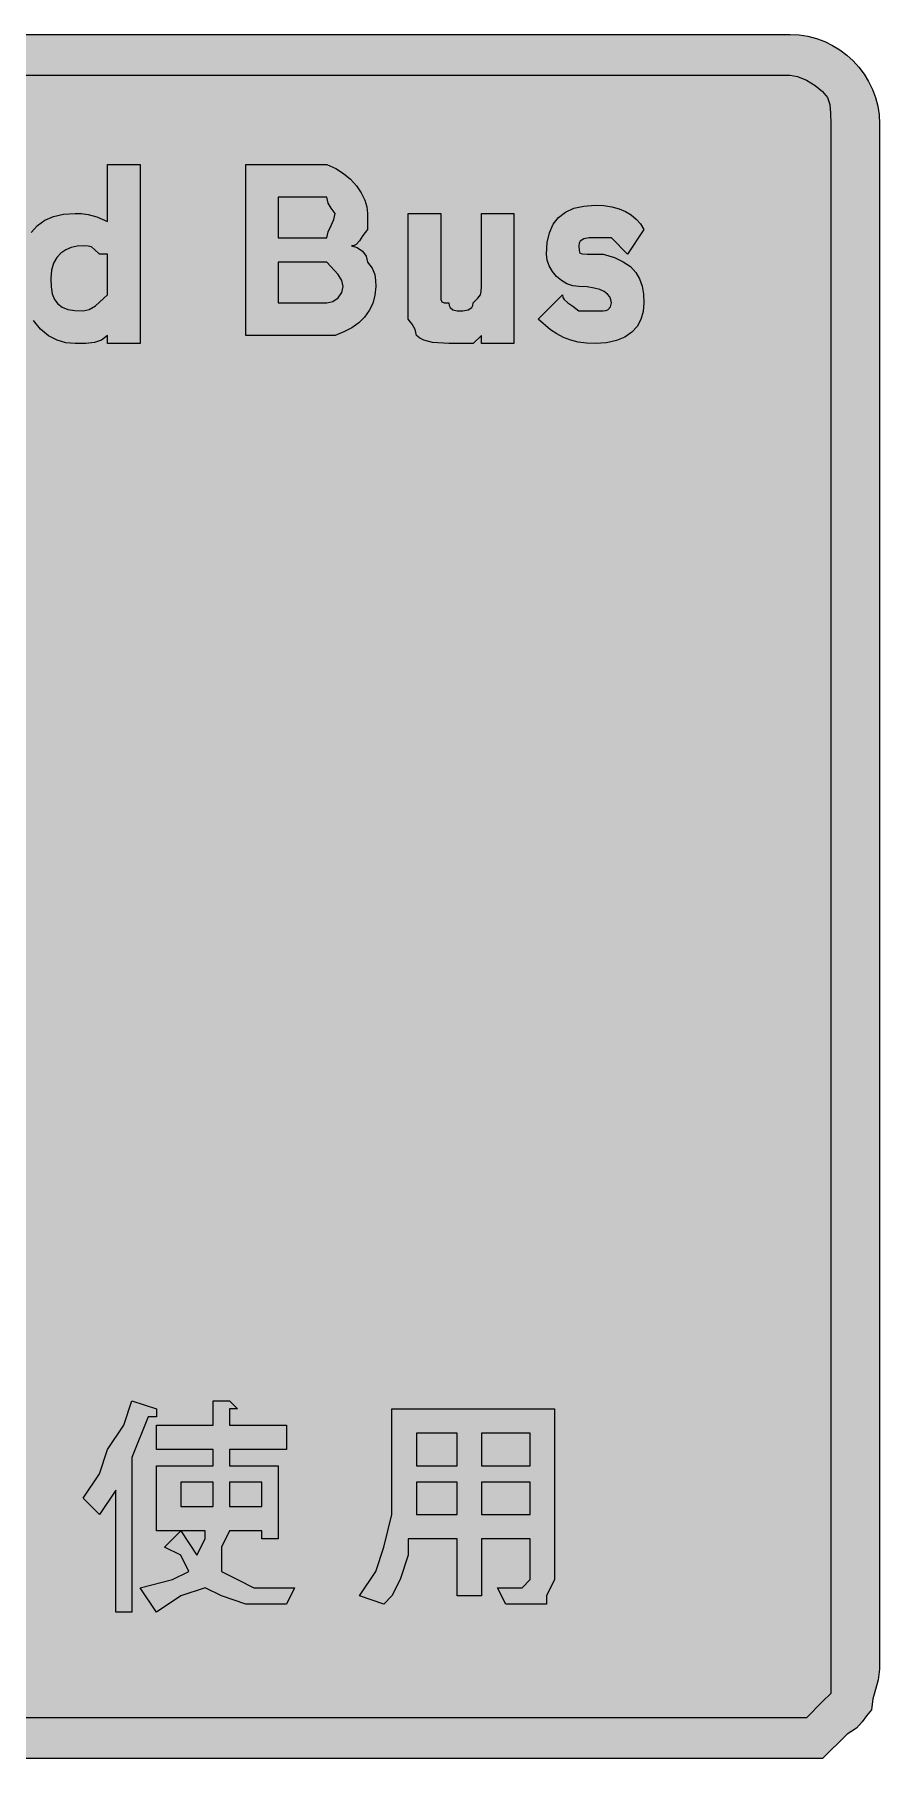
# Model space of a CAD drawing. Header units: metres. Extents: x 121 to 445, y 8 to 262.
# Drawn here: x 320.7 to 445.5, y 7.9 to 262.3 of the extents above; entities that cross this region are included whole.
import ezdxf

# ---------------------------------------------------------------- set-up
doc = ezdxf.new("R2010")
doc.units = ezdxf.units.M
doc.layers.add('FILL_BLACK_000000', color=7, linetype='Continuous', true_color=0x000000)
doc.layers.add('FILL_WHITE_FFFFFF', color=7, linetype='Continuous', true_color=0xffffff)

msp = doc.modelspace()

# ---------------------------------------------------------------- hatches: boundary and pattern name
at = {"layer": 'FILL_BLACK_000000', "true_color": 0x000000}
h = msp.add_hatch(color=7, dxfattribs=at)
h.dxf.hatch_style = 1
h.paths.add_polyline_path([(445.47, 21.12), (445.28, 19.51), (444.87, 18.12), (444.46, 16.73), (444.27, 15.12), (443.54, 14.22), (442.92, 13.32), (442.08, 12.42), (440.67, 11.52), (437.07, 7.92), (432.27, 7.92), (134.67, 7.92), (131.99, 7.98), (130.68, 8.11), (129.42, 8.37), (128.21, 8.8), (127.08, 9.44), (126.02, 10.33), (125.07, 11.52), (124.23, 12.47), (123.5, 13.53), (122.88, 14.66), (122.37, 15.87), (121.98, 17.13), (121.7, 18.44), (121.53, 19.77), (121.47, 21.12), (121.47, 249.12), (121.53, 250.47), (121.7, 251.8), (121.98, 253.11), (122.37, 254.37), (122.88, 255.58), (123.5, 256.71), (124.23, 257.77), (125.07, 258.72), (127.02, 260.52), (128.28, 261.42), (129.87, 262.32), (134.67, 262.32), (432.27, 262.32), (433.6, 262.25), (434.9, 262.05), (436.16, 261.72), (437.37, 261.27), (438.52, 260.71), (439.61, 260.04), (440.63, 259.28), (441.57, 258.42), (442.43, 257.48), (443.19, 256.46), (443.86, 255.37), (444.42, 254.22), (444.87, 253.01), (445.2, 251.75), (445.4, 250.45), (445.47, 249.12), (445.47, 21.12)])
h = msp.add_hatch(color=7, dxfattribs=at)
h.dxf.hatch_style = 1
h.paths.add_polyline_path([(336.27, 243.12), (336.27, 216.72), (331.47, 216.72), (331.47, 217.92), (330.55, 217.23), (329.52, 216.87), (328.26, 216.74), (326.67, 216.72), (325.32, 216.84), (324.01, 217.21), (322.75, 217.86), (321.57, 218.82), (320.51, 220.12), (319.58, 221.78), (318.83, 223.84), (318.27, 226.32), (318.27, 227.52), (318.27, 228.72), (318.78, 230.41), (319.41, 231.87), (320.19, 233.11), (321.12, 234.12), (322.22, 234.91), (323.5, 235.47), (324.98, 235.81), (326.67, 235.92), (327.59, 235.9), (328.62, 235.77), (329.88, 235.41), (331.47, 234.72), (331.47, 243.12), (336.27, 243.12)])
h.paths.add_polyline_path([(331.47, 229.92), (330.27, 229.92), (329.56, 230.61), (329.07, 230.97), (328.58, 231.1), (327.87, 231.12), (326.97, 231.06), (326.11, 230.88), (325.3, 230.55), (324.57, 230.07), (323.96, 229.42), (323.48, 228.59), (323.18, 227.56), (323.07, 226.32), (323.13, 225.08), (323.31, 224.05), (323.64, 223.22), (324.12, 222.57), (324.77, 222.09), (325.6, 221.76), (326.63, 221.58), (327.87, 221.52), (328.77, 221.73), (329.67, 222.27), (331.47, 223.92), (331.47, 228.72), (331.47, 229.92)], flags=16)
h = msp.add_hatch(color=7, dxfattribs=at)
h.dxf.hatch_style = 1
h.paths.add_polyline_path([(361.47, 243.12), (363.87, 243.12), (365.16, 242.56), (366.33, 241.83), (367.35, 240.95), (368.22, 239.97), (368.92, 238.94), (369.44, 237.89), (369.76, 236.87), (369.87, 235.92), (369.87, 233.52), (369.16, 232.64), (368.67, 231.87), (368.18, 231.33), (367.87, 231.17), (367.47, 231.12), (368.35, 230.91), (369.12, 230.37), (369.66, 229.6), (369.87, 228.72), (370.56, 227.82), (370.92, 226.92), (371.05, 226.02), (371.07, 225.12), (370.96, 223.83), (370.64, 222.64), (370.12, 221.58), (369.42, 220.62), (368.55, 219.78), (367.53, 219.04), (366.36, 218.43), (365.07, 217.92), (363.87, 217.92), (362.67, 217.92), (361.47, 217.92), (351.87, 217.92), (351.87, 243.12), (360.27, 243.12), (361.47, 243.12)])
h.paths.add_polyline_path([(363.87, 238.32), (362.67, 238.32), (361.47, 238.32), (356.67, 238.32), (356.67, 232.32), (361.47, 232.32), (362.67, 232.32), (363.87, 232.32), (364.06, 233.22), (364.47, 234.12), (364.88, 235.02), (365.07, 235.92), (364.47, 236.67), (364.06, 237.44), (363.87, 238.32)], flags=16)
h.paths.add_polyline_path([(362.67, 222.72), (363.87, 222.72), (364.75, 222.93), (365.52, 223.47), (366.06, 224.24), (366.27, 225.12), (366.06, 226.02), (365.52, 226.92), (363.87, 228.72), (362.67, 228.72), (361.47, 228.72), (356.67, 228.72), (356.67, 222.72), (361.47, 222.72), (362.67, 222.72)], flags=16)
h = msp.add_hatch(color=7, dxfattribs=at)
h.dxf.hatch_style = 1
h.paths.add_polyline_path([(410.56, 221.43), (410.22, 220.26), (409.66, 219.24), (408.87, 218.37), (407.86, 217.67), (406.62, 217.15), (405.16, 216.83), (403.47, 216.72), (402.17, 216.78), (400.98, 216.94), (399.86, 217.23), (398.82, 217.62), (397.83, 218.13), (396.89, 218.74), (395.07, 220.32), (398.67, 223.92), (398.72, 223.52), (398.88, 223.21), (399.42, 222.72), (400.19, 222.23), (401.07, 221.52), (403.47, 221.52), (404.67, 221.52), (405.07, 221.57), (405.36, 221.71), (405.72, 222.12), (405.87, 222.72), (405.81, 223.17), (405.63, 223.6), (405.3, 224.01), (404.82, 224.37), (404.17, 224.68), (403.34, 224.91), (402.31, 225.07), (401.07, 225.12), (400.17, 225.23), (399.31, 225.53), (398.5, 226.01), (397.77, 226.62), (397.16, 227.35), (396.68, 228.16), (396.38, 229.02), (396.27, 229.92), (396.38, 231.61), (396.72, 233.07), (397.28, 234.31), (398.07, 235.32), (399.08, 236.11), (400.32, 236.67), (401.78, 237.01), (403.47, 237.12), (404.76, 237.06), (405.95, 236.89), (407.01, 236.61), (407.97, 236.22), (408.81, 235.71), (409.55, 235.09), (410.16, 234.36), (410.67, 233.52), (408.27, 229.92), (405.87, 232.32), (403.47, 232.32), (402.59, 232.3), (401.82, 232.17), (401.28, 231.81), (401.12, 231.52), (401.07, 231.12), (401.09, 230.43), (401.22, 230.07), (401.58, 229.94), (402.27, 229.92), (404.67, 229.92), (406.31, 229.41), (407.63, 228.79), (408.68, 228.06), (409.47, 227.22), (410.04, 226.26), (410.41, 225.19), (410.61, 224.01), (410.67, 222.72), (410.56, 221.43)])
h = msp.add_hatch(color=7, dxfattribs=at)
h.dxf.hatch_style = 1
h.paths.add_polyline_path([(391.47, 235.92), (391.47, 216.72), (386.67, 216.72), (386.67, 217.92), (385.47, 216.72), (381.87, 216.72), (379.47, 216.87), (378.16, 217.23), (377.57, 217.52), (377.07, 217.92), (376.88, 218.8), (376.47, 219.57), (375.87, 220.32), (375.87, 222.72), (375.87, 235.92), (380.67, 235.92), (380.67, 223.92), (380.69, 223.23), (380.82, 222.87), (381.18, 222.74), (381.87, 222.72), (381.92, 222.32), (382.06, 222.03), (382.47, 221.67), (383.07, 221.52), (383.95, 221.54), (384.72, 221.67), (385.26, 222.03), (385.42, 222.32), (385.47, 222.72), (386.16, 223.43), (386.52, 223.92), (386.65, 224.41), (386.67, 225.12), (386.67, 235.92), (391.47, 235.92)])
h = msp.add_hatch(color=7, dxfattribs=at)
h.dxf.hatch_style = 1
h.paths.add_polyline_path([(330.27, 49.92), (331.47, 53.52), (333.87, 57.12), (335.07, 60.72), (338.67, 59.52), (338.67, 58.32), (337.47, 58.32), (335.07, 52.32), (335.07, 29.52), (332.67, 29.52), (332.67, 47.52), (330.27, 43.92), (327.87, 46.32), (330.27, 49.92)])
h = msp.add_hatch(color=7, dxfattribs=at)
h.dxf.hatch_style = 1
h.paths.add_polyline_path([(347.07, 53.52), (338.67, 53.52), (338.67, 57.12), (347.07, 57.12), (347.07, 60.72), (349.47, 60.72), (350.67, 59.52), (349.47, 59.52), (349.47, 57.12), (357.87, 57.12), (357.87, 53.52), (349.47, 53.52), (349.47, 51.12), (356.67, 51.12), (356.67, 40.32), (354.27, 40.32), (354.27, 41.52), (349.47, 41.52), (348.27, 39.12), (348.27, 35.52), (350.67, 34.32), (353.07, 33.12), (356.67, 33.12), (359.07, 33.12), (357.87, 30.72), (354.27, 30.72), (351.87, 30.72), (348.27, 31.92), (345.87, 33.12), (342.27, 31.92), (338.67, 29.52), (336.27, 33.12), (341.07, 34.32), (343.47, 35.52), (342.27, 37.92), (339.87, 39.12), (342.27, 41.52), (338.67, 41.52), (338.67, 51.12), (347.07, 51.12), (347.07, 53.52)])
h.paths.add_polyline_path([(344.67, 37.92), (345.87, 40.32), (345.87, 41.52), (342.27, 41.52), (344.67, 37.92)], flags=16)
h.paths.add_polyline_path([(354.27, 48.72), (349.47, 48.72), (349.47, 45.12), (354.27, 45.12), (354.27, 48.72)], flags=16)
h.paths.add_polyline_path([(347.07, 48.72), (342.27, 48.72), (342.27, 45.12), (347.07, 45.12), (347.07, 48.72)], flags=16)
h = msp.add_hatch(color=7, dxfattribs=at)
h.dxf.hatch_style = 1
h.paths.add_polyline_path([(393.87, 30.72), (391.47, 30.72), (390.27, 30.72), (389.07, 33.12), (391.47, 33.12), (392.67, 33.12), (393.87, 34.32), (393.87, 35.52), (393.87, 40.32), (386.67, 40.32), (386.67, 31.92), (383.07, 31.92), (383.07, 40.32), (375.87, 40.32), (375.87, 37.92), (374.67, 34.32), (373.47, 31.92), (372.27, 30.72), (368.67, 31.92), (371.07, 35.52), (372.27, 39.12), (373.47, 43.92), (373.47, 49.92), (373.47, 59.52), (397.47, 59.52), (397.47, 34.32), (396.27, 31.92), (396.27, 30.72), (393.87, 30.72)])
h.paths.add_polyline_path([(383.07, 51.12), (383.07, 55.92), (377.07, 55.92), (377.07, 51.12), (383.07, 51.12)], flags=16)
h.paths.add_polyline_path([(383.07, 43.92), (383.07, 48.72), (377.07, 48.72), (377.07, 43.92), (383.07, 43.92)], flags=16)
h.paths.add_polyline_path([(386.67, 55.92), (386.67, 51.12), (393.87, 51.12), (393.87, 55.92), (386.67, 55.92)], flags=16)
h.paths.add_polyline_path([(393.87, 48.72), (386.67, 48.72), (386.67, 43.92), (393.87, 43.92), (393.87, 48.72)], flags=16)
at = {"layer": 'FILL_WHITE_FFFFFF', "true_color": 0xffffff}
h = msp.add_hatch(color=7, dxfattribs=at)
h.dxf.hatch_style = 1
h.paths.add_polyline_path([(438.27, 21.12), (438.27, 17.52), (437.07, 16.32), (434.67, 13.92), (432.27, 13.92), (134.67, 13.92), (133.82, 13.97), (133.08, 14.13), (131.82, 14.67), (130.79, 15.44), (129.87, 16.32), (128.99, 17.24), (128.22, 18.27), (127.68, 19.53), (127.52, 20.27), (127.47, 21.12), (127.47, 249.12), (127.52, 249.97), (127.68, 250.71), (128.22, 251.97), (128.99, 253), (129.87, 253.92), (130.79, 254.8), (131.82, 255.57), (133.08, 256.11), (133.82, 256.27), (134.67, 256.32), (432.27, 256.32), (433.36, 256.11), (434.67, 255.57), (435.98, 254.8), (437.07, 253.92), (437.76, 253), (438.12, 251.97), (438.25, 250.71), (438.27, 249.12), (438.27, 21.12)])

# ---------------------------------------------------------------- linework, layer by layer
at = {"layer": 'FILL_BLACK_000000', "lineweight": 0, "true_color": 0x000000}
for points in [[(134.67, 262.32), (432.27, 262.32), (433.6, 262.25), (434.9, 262.05), (436.16, 261.72), (437.37, 261.27), (438.52, 260.71), (439.61, 260.04), (440.63, 259.28), (441.57, 258.42), (442.43, 257.48), (443.19, 256.46), (443.86, 255.37), (444.42, 254.22), (444.87, 253.01), (445.2, 251.75), (445.4, 250.45), (445.47, 249.12), (445.47, 21.12), (445.28, 19.51), (444.87, 18.12), (444.46, 16.73), (444.27, 15.12), (443.54, 14.22), (442.92, 13.32), (442.08, 12.42), (440.67, 11.52), (437.07, 7.92), (432.27, 7.92), (134.67, 7.92)], [(320.19, 233.11), (321.12, 234.12), (322.22, 234.91), (323.5, 235.47), (324.98, 235.81), (326.67, 235.92), (327.59, 235.9), (328.62, 235.77), (329.88, 235.41), (331.47, 234.72), (331.47, 243.12), (336.27, 243.12), (336.27, 216.72), (331.47, 216.72), (331.47, 217.92), (330.55, 217.23), (329.52, 216.87), (328.26, 216.74), (326.67, 216.72), (325.32, 216.84), (324.01, 217.21), (322.75, 217.86), (321.57, 218.82), (320.51, 220.12)]]:
    msp.add_lwpolyline(points, dxfattribs=at)
for points in [[(361.47, 243.12), (363.87, 243.12), (365.16, 242.56), (366.33, 241.83), (367.35, 240.95), (368.22, 239.97), (368.92, 238.94), (369.44, 237.89), (369.76, 236.87), (369.87, 235.92), (369.87, 233.52), (369.16, 232.64), (368.67, 231.87), (368.18, 231.33), (367.87, 231.17), (367.47, 231.12), (368.35, 230.91), (369.12, 230.37), (369.66, 229.6), (369.87, 228.72), (370.56, 227.82), (370.92, 226.92), (371.05, 226.02), (371.07, 225.12), (370.96, 223.83), (370.64, 222.64), (370.12, 221.58), (369.42, 220.62), (368.55, 219.78), (367.53, 219.04), (366.36, 218.43), (365.07, 217.92), (363.87, 217.92), (362.67, 217.92), (361.47, 217.92), (351.87, 217.92), (351.87, 243.12), (360.27, 243.12)], [(363.87, 238.32), (362.67, 238.32), (361.47, 238.32), (356.67, 238.32), (356.67, 232.32), (361.47, 232.32), (362.67, 232.32), (363.87, 232.32), (364.06, 233.22), (364.47, 234.12), (364.88, 235.02), (365.07, 235.92), (364.47, 236.67), (364.06, 237.44)], [(410.56, 221.43), (410.22, 220.26), (409.66, 219.24), (408.87, 218.37), (407.86, 217.67), (406.62, 217.15), (405.16, 216.83), (403.47, 216.72), (402.17, 216.78), (400.98, 216.94), (399.86, 217.23), (398.82, 217.62), (397.83, 218.13), (396.89, 218.74), (395.07, 220.32), (398.67, 223.92), (398.72, 223.52), (398.88, 223.21), (399.42, 222.72), (400.19, 222.23), (401.07, 221.52), (403.47, 221.52), (404.67, 221.52), (405.07, 221.57), (405.36, 221.71), (405.72, 222.12), (405.87, 222.72), (405.81, 223.17), (405.63, 223.6), (405.3, 224.01), (404.82, 224.37), (404.17, 224.68), (403.34, 224.91), (402.31, 225.07), (401.07, 225.12), (400.17, 225.23), (399.31, 225.53), (398.5, 226.01), (397.77, 226.62), (397.16, 227.35), (396.68, 228.16), (396.38, 229.02), (396.27, 229.92), (396.38, 231.61), (396.72, 233.07), (397.28, 234.31), (398.07, 235.32), (399.08, 236.11), (400.32, 236.67), (401.78, 237.01), (403.47, 237.12), (404.76, 237.06), (405.95, 236.89), (407.01, 236.61), (407.97, 236.22), (408.81, 235.71), (409.55, 235.09), (410.16, 234.36), (410.67, 233.52), (408.27, 229.92), (405.87, 232.32), (403.47, 232.32), (402.59, 232.3), (401.82, 232.17), (401.28, 231.81), (401.12, 231.52), (401.07, 231.12), (401.09, 230.43), (401.22, 230.07), (401.58, 229.94), (402.27, 229.92), (404.67, 229.92), (406.31, 229.41), (407.63, 228.79), (408.68, 228.06), (409.47, 227.22), (410.04, 226.26), (410.41, 225.19), (410.61, 224.01), (410.67, 222.72)], [(391.47, 235.92), (391.47, 216.72), (386.67, 216.72), (386.67, 217.92), (385.47, 216.72), (381.87, 216.72), (379.47, 216.87), (378.16, 217.23), (377.57, 217.52), (377.07, 217.92), (376.88, 218.8), (376.47, 219.57), (375.87, 220.32), (375.87, 222.72), (375.87, 235.92), (380.67, 235.92), (380.67, 223.92), (380.69, 223.23), (380.82, 222.87), (381.18, 222.74), (381.87, 222.72), (381.92, 222.32), (382.06, 222.03), (382.47, 221.67), (383.07, 221.52), (383.95, 221.54), (384.72, 221.67), (385.26, 222.03), (385.42, 222.32), (385.47, 222.72), (386.16, 223.43), (386.52, 223.92), (386.65, 224.41), (386.67, 225.12), (386.67, 235.92)], [(331.47, 229.92), (330.27, 229.92), (329.56, 230.61), (329.07, 230.97), (328.58, 231.1), (327.87, 231.12), (326.97, 231.06), (326.11, 230.88), (325.3, 230.55), (324.57, 230.07), (323.96, 229.42), (323.48, 228.59), (323.18, 227.56), (323.07, 226.32), (323.13, 225.08), (323.31, 224.05), (323.64, 223.22), (324.12, 222.57), (324.77, 222.09), (325.6, 221.76), (326.63, 221.58), (327.87, 221.52), (328.77, 221.73), (329.67, 222.27), (331.47, 223.92), (331.47, 228.72)], [(362.67, 222.72), (363.87, 222.72), (364.75, 222.93), (365.52, 223.47), (366.06, 224.24), (366.27, 225.12), (366.06, 226.02), (365.52, 226.92), (363.87, 228.72), (362.67, 228.72), (361.47, 228.72), (356.67, 228.72), (356.67, 222.72), (361.47, 222.72)], [(330.27, 49.92), (331.47, 53.52), (333.87, 57.12), (335.07, 60.72), (338.67, 59.52), (338.67, 58.32), (337.47, 58.32), (335.07, 52.32), (335.07, 29.52), (332.67, 29.52), (332.67, 47.52), (330.27, 43.92), (327.87, 46.32)], [(347.07, 53.52), (338.67, 53.52), (338.67, 57.12), (347.07, 57.12), (347.07, 60.72), (349.47, 60.72), (350.67, 59.52), (349.47, 59.52), (349.47, 57.12), (357.87, 57.12), (357.87, 53.52), (349.47, 53.52), (349.47, 51.12), (356.67, 51.12), (356.67, 40.32), (354.27, 40.32), (354.27, 41.52), (349.47, 41.52), (348.27, 39.12), (348.27, 35.52), (350.67, 34.32), (353.07, 33.12), (356.67, 33.12), (359.07, 33.12), (357.87, 30.72), (354.27, 30.72), (351.87, 30.72), (348.27, 31.92), (345.87, 33.12), (342.27, 31.92), (338.67, 29.52), (336.27, 33.12), (341.07, 34.32), (343.47, 35.52), (342.27, 37.92), (339.87, 39.12), (342.27, 41.52), (338.67, 41.52), (338.67, 51.12), (347.07, 51.12)], [(393.87, 30.72), (391.47, 30.72), (390.27, 30.72), (389.07, 33.12), (391.47, 33.12), (392.67, 33.12), (393.87, 34.32), (393.87, 35.52), (393.87, 40.32), (386.67, 40.32), (386.67, 31.92), (383.07, 31.92), (383.07, 40.32), (375.87, 40.32), (375.87, 37.92), (374.67, 34.32), (373.47, 31.92), (372.27, 30.72), (368.67, 31.92), (371.07, 35.52), (372.27, 39.12), (373.47, 43.92), (373.47, 49.92), (373.47, 59.52), (397.47, 59.52), (397.47, 34.32), (396.27, 31.92), (396.27, 30.72)], [(383.07, 51.12), (383.07, 55.92), (377.07, 55.92), (377.07, 51.12)], [(386.67, 55.92), (386.67, 51.12), (393.87, 51.12), (393.87, 55.92)], [(347.07, 48.72), (342.27, 48.72), (342.27, 45.12), (347.07, 45.12)], [(354.27, 48.72), (349.47, 48.72), (349.47, 45.12), (354.27, 45.12)], [(383.07, 43.92), (383.07, 48.72), (377.07, 48.72), (377.07, 43.92)], [(393.87, 48.72), (386.67, 48.72), (386.67, 43.92), (393.87, 43.92)], [(344.67, 37.92), (345.87, 40.32), (345.87, 41.52), (342.27, 41.52)]]:
    msp.add_lwpolyline(points, close=True, dxfattribs=at)
at = {"layer": 'FILL_WHITE_FFFFFF', "lineweight": 0, "true_color": 0x000000}
msp.add_lwpolyline([(134.67, 256.32), (432.27, 256.32), (433.36, 256.11), (434.67, 255.57), (435.98, 254.8), (437.07, 253.92), (437.76, 253), (438.12, 251.97), (438.25, 250.71), (438.27, 249.12), (438.27, 21.12), (438.27, 17.52), (437.07, 16.32), (434.67, 13.92), (432.27, 13.92), (134.67, 13.92)], dxfattribs=at)

doc.saveas('drawing.dxf')
